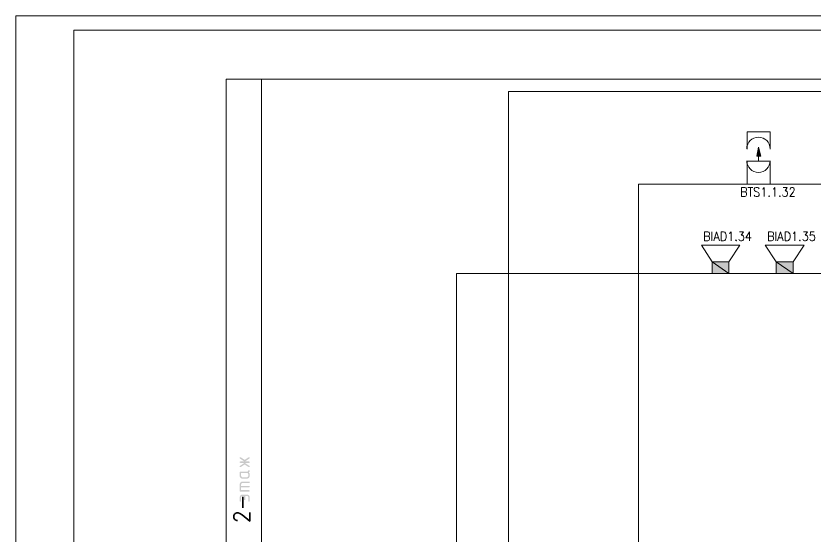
# Model space of a CAD drawing. Header units: millimetres. Extents: x 0 to 420, y 0 to 297.
# Drawn here: x 0.2 to 97, y 233.9 to 296.9 of the extents above; entities that cross this region are included whole.
import ezdxf

# ---------------------------------------------------------------- set-up
doc = ezdxf.new("R2010")
doc.units = ezdxf.units.MM
doc.styles.get("Standard").update_dxf_attribs({"font": 'STANDARD'})

msp = doc.modelspace()

# ---------------------------------------------------------------- hatches: boundary and pattern name
h = msp.add_hatch(color=6)
h.paths.add_polyline_path([(90.000668, 279.950332), (90.212335, 281.008666), (90.212335, 279.950332)], flags=0)
h.paths.add_polyline_path([(90.212335, 281.008666), (90.212335, 279.950332), (90.466335, 279.950332)], flags=0)
h = msp.add_hatch(color=82)
h.paths.add_polyline_path([(86.614001, 267.123332), (84.582001, 267.123332), (86.614001, 265.726332)], flags=0)
h.paths.add_polyline_path([(84.582001, 267.123332), (86.614001, 265.726332), (84.582001, 265.726332)], flags=0)
h = msp.add_hatch(color=82)
h.paths.add_polyline_path([(94.403335, 267.123332), (92.329001, 267.123332), (94.403335, 265.726332)], flags=0)
h.paths.add_polyline_path([(92.329001, 267.123332), (94.403335, 265.726332), (92.329001, 265.726332)], flags=0)
for points in [[(27.955546, 242.744728), (28.494634, 242.384785), (28.52316, 242.354261), (28.532668, 242.312576), (28.507312, 242.251942), (28.446127, 242.226586), (28.39762, 242.240918), (27.927985, 242.556213), (27.457798, 242.240918), (27.409291, 242.226586), (27.344524, 242.248084), (27.322751, 242.312576), (27.332259, 242.354261), (27.360785, 242.384785), (27.900424, 242.744728), (27.409291, 242.744728), (27.344524, 242.766295), (27.322751, 242.831269), (27.344524, 242.896037), (27.409291, 242.91781), (27.900424, 242.91781), (27.360785, 243.277754), (27.332259, 243.308002), (27.322751, 243.349412), (27.344524, 243.414179), (27.409291, 243.435952), (27.457798, 243.421621), (27.927985, 243.106326), (28.39762, 243.421621), (28.446127, 243.435952), (28.511102, 243.414179), (28.532668, 243.349412), (28.52316, 243.308002), (28.494634, 243.277754), (27.955546, 242.91781), (28.446127, 242.91781), (28.511102, 242.896037), (28.532668, 242.831269), (28.511102, 242.766295), (28.446127, 242.744728)], [(27.322751, 239.354003), (27.322751, 240.131768), (27.347969, 240.264887), (27.423623, 240.376508), (27.535244, 240.452162), (27.668363, 240.47738), (28.446127, 240.47738), (28.511102, 240.455607), (28.532668, 240.390839), (28.511102, 240.326347), (28.446127, 240.30485), (27.668363, 240.30485), (27.601114, 240.292172), (27.545442, 240.254689), (27.508235, 240.199016), (27.495832, 240.131768), (27.495832, 239.959238), (28.446127, 239.959238), (28.511102, 239.937465), (28.532668, 239.872697), (28.511102, 239.807722), (28.446127, 239.786156), (27.495832, 239.786156), (27.495832, 239.440544), (28.446127, 239.440544), (28.511102, 239.418771), (28.532668, 239.354003), (28.511102, 239.289511), (28.446127, 239.268014), (27.409291, 239.268014), (27.344524, 239.289511)], [(28.013975, 238.741796), (28.013975, 238.309643), (27.992477, 238.244669), (27.927985, 238.223102), (27.863217, 238.244669), (27.841444, 238.309643), (27.841444, 238.741796), (27.668363, 238.741796), (27.601114, 238.729118), (27.545442, 238.691635), (27.508235, 238.635963), (27.495832, 238.568714), (27.495832, 238.136562), (27.474266, 238.072069), (27.409291, 238.050572), (27.344524, 238.072069), (27.322751, 238.136562), (27.322751, 238.568714), (27.3479, 238.702729), (27.423072, 238.814005), (27.534762, 238.889177), (27.668363, 238.914326), (28.187056, 238.914326), (28.321346, 238.889177), (28.432898, 238.814005), (28.507795, 238.702729), (28.532668, 238.568714), (28.532668, 238.136562), (28.511102, 238.072069), (28.446127, 238.050572), (28.38136, 238.072069), (28.359587, 238.136562), (28.359587, 238.568714), (28.347115, 238.635274), (28.309426, 238.691084), (28.254029, 238.729049), (28.187056, 238.741796)]]:
    msp.add_hatch(color=7).paths.add_polyline_path(points, flags=0)
h = msp.add_hatch(color=7)
h.paths.add_polyline_path([(27.495832, 241.524906), (27.495832, 241.179294), (27.508579, 241.112252), (27.546544, 241.056373), (27.602286, 241.018683), (27.668363, 241.006212), (28.187056, 241.006212), (28.252926, 241.018752), (28.308875, 241.056924), (28.347046, 241.113148), (28.359587, 241.179294), (28.359587, 241.351824), (28.347115, 241.418383), (28.309426, 241.474194), (28.254029, 241.512159), (28.187056, 241.524906)], flags=0)
h.paths.add_polyline_path([(28.446127, 241.870518), (28.511102, 241.848745), (28.532668, 241.783977), (28.509862, 241.674078), (28.441166, 241.58609), (28.509862, 241.479706), (28.532668, 241.351824), (28.532668, 241.179294), (28.507795, 241.045004), (28.432898, 240.933452), (28.321346, 240.858555), (28.187056, 240.833682), (27.668363, 240.833682), (27.534762, 240.858555), (27.423072, 240.933452), (27.3479, 241.045004), (27.322751, 241.179294), (27.322751, 241.610895), (27.344524, 241.675663), (27.409291, 241.697436), (28.273597, 241.697436), (28.338089, 241.719002), (28.359587, 241.783977), (28.38136, 241.848745)], flags=0)

# ---------------------------------------------------------------- linework, layer by layer
at = {"color": 7, "lineweight": 0}
for points in [[(0.211668, 0), (420.073667, 0), (420.073667, 296.925999), (0.211668, 296.925999)], [(7.239002, 1.735667), (418.338, 1.735667), (418.338, 295.190332), (7.239002, 295.190332)], [(25.696335, 193.928999), (368.850334, 193.928999), (368.850334, 289.263666), (25.696335, 289.263666)], [(29.972002, 193.928999), (25.696335, 193.928999), (25.696335, 289.263666), (29.972002, 289.263666)]]:
    msp.add_lwpolyline(points, close=True, dxfattribs=at)
at = {"color": 6, "lineweight": 0}
for points in [[(88.815335, 99.737333), (88.815335, 138.726333), (75.649668, 138.726333), (75.649668, 276.521332), (88.815335, 276.521332), (345.059, 276.521332), (345.059, 287.781999), (59.901668, 287.781999), (59.901668, 130.005666), (68.410668, 130.005666), (68.410668, 126.872999)], [(88.815335, 280.796999), (88.815335, 282.871332), (91.609335, 282.871332), (91.609335, 280.796999)], [(91.609335, 280.81858), (91.580456, 281.104329), (91.497778, 281.370466), (91.367002, 281.611291), (91.193828, 281.821108), (90.983957, 281.994218), (90.743089, 282.124922), (90.476926, 282.207524), (90.191168, 282.236324), (89.90541, 282.207524), (89.639246, 282.124922), (89.398379, 281.994218), (89.188508, 281.821108), (89.015334, 281.611291), (88.884558, 281.370466), (88.80188, 281.104329), (88.773001, 280.81858)], [(90.212335, 279.315332), (90.212335, 279.950332), (90.466335, 279.950332), (90.212335, 281.008666), (90.000668, 279.950332), (90.212335, 279.950332)], [(88.773001, 279.378832), (88.801814, 279.093029), (88.884451, 278.826827), (89.015208, 278.585932), (89.188381, 278.376046), (89.398268, 278.202872), (89.639163, 278.072115), (89.905364, 277.989479), (90.191168, 277.960666), (90.476971, 277.989479), (90.743173, 278.072115), (90.984068, 278.202872), (91.193955, 278.376046), (91.367128, 278.585932), (91.497885, 278.826827), (91.580522, 279.093029), (91.609335, 279.378832)]]:
    msp.add_lwpolyline(points, dxfattribs=at)
for points in [[(90.000668, 279.950332), (90.212335, 281.008666), (90.212335, 279.950332)], [(90.212335, 281.008666), (90.212335, 279.950332), (90.466335, 279.950332)], [(91.609335, 276.521332), (91.609335, 279.315332), (88.815335, 279.315332), (88.815335, 276.521332)]]:
    msp.add_lwpolyline(points, close=True, dxfattribs=at)
at = {"color": 82, "lineweight": 0}
for points in [[(86.614001, 267.123332), (86.614001, 265.726332), (84.582001, 265.726332), (84.582001, 267.123332), (86.614001, 267.123332), (87.926335, 269.155332), (83.269668, 269.155332), (84.582001, 267.123332)], [(94.403335, 267.123332), (94.403335, 265.726332), (92.329001, 265.726332), (92.329001, 267.123332), (94.403335, 267.123332), (95.715668, 269.155332), (91.016668, 269.155332), (92.329001, 267.123332)]]:
    msp.add_lwpolyline(points, dxfattribs=at)
for points in [[(86.614001, 267.123332), (84.582001, 267.123332), (86.614001, 265.726332)], [(84.582001, 267.123332), (86.614001, 265.726332), (84.582001, 265.726332)], [(94.403335, 267.123332), (92.329001, 267.123332), (94.403335, 265.726332)], [(92.329001, 267.123332), (94.403335, 265.726332), (92.329001, 265.726332)]]:
    msp.add_lwpolyline(points, close=True, dxfattribs=at)
at = {"color": 5, "lineweight": 0}
for points in [[(67.013668, 102.87), (53.594001, 102.87), (53.594001, 265.726332), (84.582001, 265.726332)], [(86.614001, 265.726332), (92.329001, 265.726332)], [(94.403335, 265.726332), (100.118335, 265.726332)]]:
    msp.add_lwpolyline(points, dxfattribs=at)

# ---------------------------------------------------------------- texts
at = {"color": 7, "char_height": 1.098488, "attachment_point": 1}
for s, insert, width in [('BTS1.1.32', (87.96867, 276.138154), 6.2247651), ('BIAD1.34', (83.481339, 270.761821), 5.85860267), ('BIAD1.35', (91.228333, 270.761821), 5.73654844)]:
    msp.add_mtext(s, dxfattribs=dict(at, insert=insert, width=width))
at = {"color": 7, "insert": (28.532668, 235.464392), "char_height": 1.937762, "width": 2.36837578, "attachment_point": 7, "rotation": 90}
msp.add_mtext('2-', dxfattribs=at)

doc.saveas('drawing.dxf')
